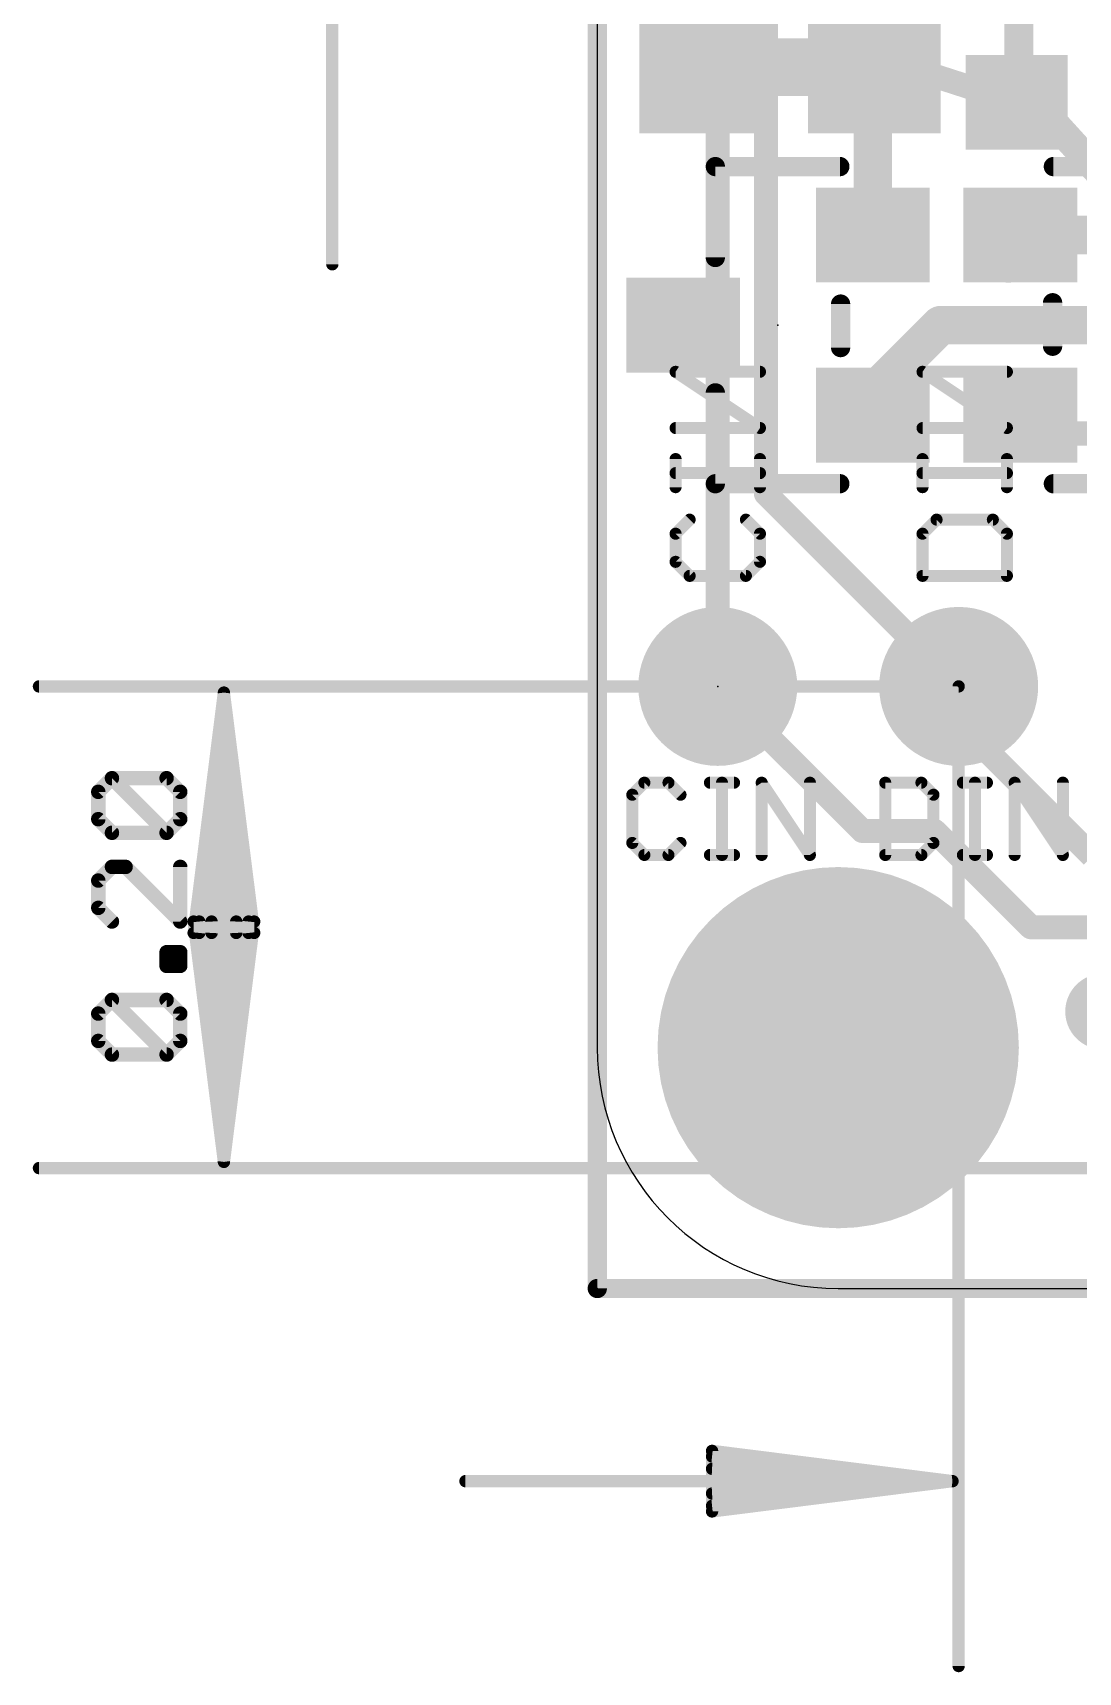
# Model space of a CAD drawing. Extents: x -6 to 62.2, y -4.9 to 32.6.
# Drawn here: x -5.95 to 5.07, y -4.05 to 13.24 of the extents above; entities that cross this region are included whole.
import ezdxf

# ---------------------------------------------------------------- set-up
doc = ezdxf.new("R2010")
doc.units = 0
for name, color, linetype in [('1', 12, 'CONTINUOUS'), ('16', 132, 'CONTINUOUS'), ('17', 110, 'CONTINUOUS'), ('18', 110, 'CONTINUOUS'), ('20', 53, 'CONTINUOUS'), ('21', 40, 'CONTINUOUS'), ('22', 6, 'CONTINUOUS'), ('23', 53, 'CONTINUOUS'), ('47', 253, 'CONTINUOUS')]:
    doc.layers.add(name, color=color, linetype=linetype)

# ---------------------------------------------------------------- blocks, each defined once
blk = doc.blocks.new('RECT')
blk.add_solid([(-0.5, -0.5), (0.5, -0.5), (-0.5, 0.5), (0.5, 0.5)])
blk = doc.blocks.new('ROUNDP')
at = {"const_width": 0.5}
blk.add_lwpolyline([(0, -0.25, 1), (0, 0.25, 1), (0, -0.25)], format="xyb", dxfattribs=at)
blk = doc.blocks.new('ROUNDV')
at = {"const_width": 0.5}
blk.add_lwpolyline([(0, -0.25, 1), (0, 0.25, 1), (0, -0.25)], format="xyb", dxfattribs=at)

msp = doc.modelspace()

# ---------------------------------------------------------------- linework, layer by layer
at = {"layer": '1'}
for points, const_width in [([(0, 22.86), (0, 0)], 0.2032), ([(1.143, 12.882), (2.921, 12.882)], 0.6096), ([(2.905, 12.866), (2.921, 12.882)], 0.4064), ([(2.905, 11.11), (2.905, 12.866)], 0.4064), ([(3.269, 12.882), (2.921, 12.882)], 0.254), ([(4.4205, 12.5095), (3.269, 12.882)], 0.254), ([(4.334, 10.811), (4.461, 11.11)], 0.4064), ([(5.384, 11.11), (4.461, 11.11)], 0.4064), ([(2.905, 9.4455), (3.6195, 10.16)], 0.4064), ([(3.6195, 10.16), (6.461, 10.16)], 0.4064), ([(2.905, 9.21), (2.905, 9.4455)], 0.4064), ([(4.461, 9.21), (4.527, 9.017)], 0.254), ([(4.527, 9.017), (6.604, 9.017)], 0.254), ([(1.27, 6.35), (2.794, 4.826)], 0.254), ([(3.81, 6.35), (3.81, 5.969)], 0.254), ([(3.81, 5.969), (5.219, 4.56)], 0.254), ([(3.556, 4.826), (2.794, 4.826)], 0.254), ([(4.572, 3.81), (3.556, 4.826)], 0.254), ([(7.686, 3.81), (4.572, 3.81)], 0.254), ([(0, 0), (50.8, 0)], 0.2032)]:
    msp.add_lwpolyline(points, dxfattribs=dict(at, const_width=const_width))
for points, const_width in [([(1.143, 13.0344, 1), (1.143, 12.7296)], 0.3048), ([(2.921, 12.7296, 1), (2.921, 13.0344)], 0.3048), ([(3.0066, 12.866, 1), (2.8034, 12.866)], 0.2032), ([(2.8332, 12.9378, 1), (2.9768, 12.7942)], 0.2032), ([(2.9928, 12.8102, 1), (2.8492, 12.9538)], 0.2032), ([(2.921, 12.9455, 1), (2.921, 12.8185)], 0.127), ([(3.2885, 12.9424, 1), (3.2495, 12.8216)], 0.127), ([(3.269, 12.8185, 1), (3.269, 12.9455)], 0.127), ([(4.401, 12.4491, 1), (4.44, 12.5699)], 0.127), ([(4.461, 11.2116, 1), (4.461, 11.0084)], 0.2032), ([(4.5545, 11.0703, 1), (4.3675, 11.1497)], 0.2032), ([(2.8034, 11.11, 1), (3.0066, 11.11)], 0.2032), ([(4.2405, 10.8507, 1), (4.4275, 10.7713)], 0.2032), ([(3.6195, 10.2616, 1), (3.6195, 10.0584)], 0.2032), ([(3.6913, 10.0882, 1), (3.5477, 10.2318)], 0.2032), ([(3.0066, 9.4455, 1), (2.8034, 9.4455)], 0.2032), ([(2.8332, 9.5173, 1), (2.9768, 9.3737)], 0.2032), ([(4.5211, 9.2305, 1), (4.4009, 9.1895)], 0.127), ([(2.8034, 9.21, 1), (3.0066, 9.21)], 0.2032), ([(4.527, 9.0805, 1), (4.527, 8.9535)], 0.127), ([(4.4669, 8.9965, 1), (4.5871, 9.0375)], 0.127), ([(1.3149, 6.3949, 1), (1.2251, 6.3051)], 0.127), ([(3.8735, 6.35, 1), (3.7465, 6.35)], 0.127), ([(3.8549, 6.0139, 1), (3.7651, 5.9241)], 0.127), ([(3.7465, 5.969, 1), (3.8735, 5.969)], 0.127), ([(2.794, 4.8895, 1), (2.794, 4.7625)], 0.127), ([(2.7491, 4.7811, 1), (2.8389, 4.8709)], 0.127), ([(3.6009, 4.8709, 1), (3.5111, 4.7811)], 0.127), ([(3.556, 4.7625, 1), (3.556, 4.8895)], 0.127), ([(4.572, 3.8735, 1), (4.572, 3.7465)], 0.127), ([(4.5271, 3.7651, 1), (4.6169, 3.8549)], 0.127), ([(0, 0.0508, 1), (0, -0.0508)], 0.1016), ([(-0.0508, 0, 1), (0.0508, 0)], 0.1016)]:
    msp.add_lwpolyline(points, format="xyb", dxfattribs=dict(at, const_width=const_width))
at = {"layer": '16'}
for points, const_width in [([(0, 0), (0, 22.86)], 0.2032), ([(4.445, 16.256), (4.445, 12.7)], 0.3048), ([(1.27, 15.875), (1.27, 6.35)], 0.254), ([(1.778, 15.621), (1.778, 8.382)], 0.254), ([(4.445, 12.7), (5.715, 11.303)], 0.3048), ([(1.778, 8.382), (3.81, 6.35)], 0.254), ([(50.8, 0), (0, 0)], 0.2032)]:
    msp.add_lwpolyline(points, dxfattribs=dict(at, const_width=const_width))
for points, const_width in [([(4.5014, 12.7513, 1), (4.3886, 12.6487)], 0.1524), ([(4.3688, 12.7, 1), (4.5212, 12.7)], 0.1524), ([(1.8229, 8.4269, 1), (1.7331, 8.3371)], 0.127), ([(1.7145, 8.382, 1), (1.8415, 8.382)], 0.127), ([(1.2065, 6.35, 1), (1.3335, 6.35)], 0.127), ([(3.7651, 6.3051, 1), (3.8549, 6.3949)], 0.127), ([(0, 0.0508, 1), (0, -0.0508)], 0.1016), ([(-0.0508, 0, 1), (0.0508, 0)], 0.1016)]:
    msp.add_lwpolyline(points, format="xyb", dxfattribs=dict(at, const_width=const_width))
at = {"layer": '20'}
for p, q in [((0, 20.32), (0, 2.54)), ((2.54, 0), (48.26, 0))]:
    msp.add_line(p, q, dxfattribs=at)
msp.add_arc((2.54, 2.54), 2.54, 180, 270, dxfattribs=at)
at = {"layer": '21'}
for points, const_width in [([(1.2446, 11.8324), (2.5574, 11.8324)], 0.2032), ([(1.2446, 10.8736), (1.2446, 11.8324)], 0.2032), ([(4.8086, 11.8324), (6.1214, 11.8324)], 0.2032), ([(2.5654, 10.3824), (2.5654, 9.9236)], 0.2032), ([(4.8006, 9.9376), (4.8006, 10.3964)], 0.2032), ([(1.2446, 8.4876), (1.2446, 9.4464)], 0.2032), ([(2.5574, 8.4876), (1.2446, 8.4876)], 0.2032), ([(6.1214, 8.4876), (4.8086, 8.4876)], 0.2032), ([(0.4962, 5.3346), (0.3691, 5.2075)], 0.127), ([(0.7504, 5.3346), (0.4962, 5.3346)], 0.127), ([(0.8775, 5.2075), (0.7504, 5.3346)], 0.127), ([(1.1876, 5.3346), (1.4419, 5.3346)], 0.127), ([(1.3147, 4.572), (1.3147, 5.3346)], 0.127), ([(1.7334, 4.572), (1.7334, 5.3346)], 0.127), ([(1.7334, 5.3346), (2.2418, 4.572)], 0.127), ([(2.2418, 4.572), (2.2418, 5.3346)], 0.127), ([(3.0361, 5.3346), (3.0361, 4.572)], 0.127), ([(3.4174, 5.3346), (3.0361, 5.3346)], 0.127), ([(3.5445, 5.2075), (3.4174, 5.3346)], 0.127), ([(3.8546, 5.3346), (4.1089, 5.3346)], 0.127), ([(3.9817, 4.572), (3.9817, 5.3346)], 0.127), ([(4.4004, 4.572), (4.4004, 5.3346)], 0.127), ([(4.4004, 5.3346), (4.9088, 4.572)], 0.127), ([(4.9088, 4.572), (4.9088, 5.3346)], 0.127), ([(0.3691, 5.2075), (0.3691, 4.6991)], 0.127), ([(3.5445, 4.6991), (3.5445, 5.2075)], 0.127), ([(0.3691, 4.6991), (0.4962, 4.572)], 0.127), ([(0.7504, 4.572), (0.8775, 4.6991)], 0.127), ([(3.4174, 4.572), (3.5445, 4.6991)], 0.127), ([(0.4962, 4.572), (0.7504, 4.572)], 0.127), ([(1.1876, 4.572), (1.4419, 4.572)], 0.127), ([(3.0361, 4.572), (3.4174, 4.572)], 0.127), ([(3.8546, 4.572), (4.1089, 4.572)], 0.127)]:
    msp.add_lwpolyline(points, dxfattribs=dict(at, const_width=const_width))
for points, const_width in [([(1.2446, 11.8832, 1), (1.2446, 11.7816)], 0.1016), ([(1.2954, 11.8324, 1), (1.1938, 11.8324)], 0.1016), ([(2.5574, 11.7816, 1), (2.5574, 11.8832)], 0.1016), ([(4.8086, 11.8832, 1), (4.8086, 11.7816)], 0.1016), ([(1.1938, 10.8736, 1), (1.2954, 10.8736)], 0.1016), ([(2.6162, 10.3824, 1), (2.5146, 10.3824)], 0.1016), ([(4.8514, 10.3964, 1), (4.7498, 10.3964)], 0.1016), ([(2.5146, 9.9236, 1), (2.6162, 9.9236)], 0.1016), ([(4.7498, 9.9376, 1), (4.8514, 9.9376)], 0.1016), ([(1.2954, 9.4464, 1), (1.1938, 9.4464)], 0.1016), ([(1.2446, 8.5384, 1), (1.2446, 8.4368)], 0.1016), ([(1.1938, 8.4876, 1), (1.2954, 8.4876)], 0.1016), ([(2.5574, 8.4368, 1), (2.5574, 8.5384)], 0.1016), ([(4.8086, 8.5384, 1), (4.8086, 8.4368)], 0.1016), ([(0.4962, 5.3664, 1), (0.4962, 5.3029)], 0.0635), ([(0.5186, 5.3122, 1), (0.4737, 5.3571)], 0.0635), ([(0.7728, 5.3571, 1), (0.7279, 5.3122)], 0.0635), ([(0.7504, 5.3029, 1), (0.7504, 5.3664)], 0.0635), ([(1.1876, 5.3664, 1), (1.1876, 5.3029)], 0.0635), ([(1.3465, 5.3346, 1), (1.283, 5.3346)], 0.0635), ([(1.4419, 5.3029, 1), (1.4419, 5.3664)], 0.0635), ([(1.7598, 5.3523, 1), (1.7069, 5.317)], 0.0635), ([(1.7651, 5.3346, 1), (1.7016, 5.3346)], 0.0635), ([(2.2735, 5.3346, 1), (2.21, 5.3346)], 0.0635), ([(3.0678, 5.3346, 1), (3.0043, 5.3346)], 0.0635), ([(3.0361, 5.3664, 1), (3.0361, 5.3029)], 0.0635), ([(3.4398, 5.3571, 1), (3.3949, 5.3122)], 0.0635), ([(3.4174, 5.3029, 1), (3.4174, 5.3664)], 0.0635), ([(3.8546, 5.3664, 1), (3.8546, 5.3029)], 0.0635), ([(4.0135, 5.3346, 1), (3.95, 5.3346)], 0.0635), ([(4.1089, 5.3029, 1), (4.1089, 5.3664)], 0.0635), ([(4.4268, 5.3523, 1), (4.3739, 5.317)], 0.0635), ([(4.4321, 5.3346, 1), (4.3686, 5.3346)], 0.0635), ([(4.9405, 5.3346, 1), (4.877, 5.3346)], 0.0635), ([(0.4008, 5.2075, 1), (0.3373, 5.2075)], 0.0635), ([(0.3466, 5.23, 1), (0.3915, 5.1851)], 0.0635), ([(0.855, 5.1851, 1), (0.8999, 5.23)], 0.0635), ([(3.5762, 5.2075, 1), (3.5127, 5.2075)], 0.0635), ([(3.522, 5.1851, 1), (3.5669, 5.23)], 0.0635), ([(0.3373, 4.6991, 1), (0.4008, 4.6991)], 0.0635), ([(0.3915, 4.7216, 1), (0.3466, 4.6767)], 0.0635), ([(0.8999, 4.6767, 1), (0.855, 4.7216)], 0.0635), ([(3.5127, 4.6991, 1), (3.5762, 4.6991)], 0.0635), ([(3.5669, 4.6767, 1), (3.522, 4.7216)], 0.0635), ([(0.4962, 4.6037, 1), (0.4962, 4.5403)], 0.0635), ([(0.4737, 4.5495, 1), (0.5186, 4.5945)], 0.0635), ([(0.7279, 4.5945, 1), (0.7728, 4.5495)], 0.0635), ([(0.7504, 4.5403, 1), (0.7504, 4.6037)], 0.0635), ([(1.1876, 4.6037, 1), (1.1876, 4.5403)], 0.0635), ([(1.283, 4.572, 1), (1.3465, 4.572)], 0.0635), ([(1.4419, 4.5403, 1), (1.4419, 4.6037)], 0.0635), ([(1.7016, 4.572, 1), (1.7651, 4.572)], 0.0635), ([(2.21, 4.572, 1), (2.2735, 4.572)], 0.0635), ([(2.2154, 4.5544, 1), (2.2682, 4.5896)], 0.0635), ([(3.0361, 4.6037, 1), (3.0361, 4.5403)], 0.0635), ([(3.0043, 4.572, 1), (3.0678, 4.572)], 0.0635), ([(3.3949, 4.5945, 1), (3.4398, 4.5495)], 0.0635), ([(3.4174, 4.5403, 1), (3.4174, 4.6037)], 0.0635), ([(3.8546, 4.6037, 1), (3.8546, 4.5403)], 0.0635), ([(3.95, 4.572, 1), (4.0135, 4.572)], 0.0635), ([(4.1089, 4.5403, 1), (4.1089, 4.6037)], 0.0635), ([(4.3686, 4.572, 1), (4.4321, 4.572)], 0.0635), ([(4.877, 4.572, 1), (4.9405, 4.572)], 0.0635), ([(4.8824, 4.5544, 1), (4.9352, 4.5896)], 0.0635)]:
    msp.add_lwpolyline(points, format="xyb", dxfattribs=dict(at, const_width=const_width))
at = {"layer": '22', "const_width": 0.0635}
for points in [[(0.8255, 9.6998, 1), (0.8255, 9.6363)], [(0.8431, 9.6944, 1), (0.8079, 9.6416)], [(1.7153, 9.6363, 1), (1.7153, 9.6998)], [(3.429, 9.6998, 1), (3.429, 9.6363)], [(3.4466, 9.6944, 1), (3.4114, 9.6416)], [(4.3188, 9.6363, 1), (4.3188, 9.6998)], [(0.8255, 9.1066, 1), (0.8255, 9.0431)], [(1.6976, 9.0484, 1), (1.7329, 9.1013)], [(1.7153, 9.0431, 1), (1.7153, 9.1066)], [(3.429, 9.1066, 1), (3.429, 9.0431)], [(4.3011, 9.0484, 1), (4.3364, 9.1013)], [(4.3188, 9.0431, 1), (4.3188, 9.1066)], [(0.8573, 8.7477, 1), (0.7937, 8.7477)], [(0.8255, 8.6312, 1), (0.8255, 8.5677)], [(1.747, 8.7477, 1), (1.6835, 8.7477)], [(1.7153, 8.5677, 1), (1.7153, 8.6312)], [(3.429, 8.6312, 1), (3.429, 8.5677)], [(3.4608, 8.7477, 1), (3.3973, 8.7477)], [(4.3505, 8.7477, 1), (4.287, 8.7477)], [(4.3188, 8.5677, 1), (4.3188, 8.6312)], [(0.7937, 8.4512, 1), (0.8573, 8.4512)], [(1.6835, 8.4512, 1), (1.747, 8.4512)], [(3.3973, 8.4512, 1), (3.4608, 8.4512)], [(4.287, 8.4512, 1), (4.3505, 8.4512)], [(0.9962, 8.0864, 1), (0.9513, 8.1313)], [(1.5894, 8.1313, 1), (1.5445, 8.0864)], [(3.5773, 8.1406, 1), (3.5773, 8.0771)], [(3.5997, 8.0864, 1), (3.5548, 8.1313)], [(4.1929, 8.1313, 1), (4.148, 8.0864)], [(4.1705, 8.0771, 1), (4.1705, 8.1406)], [(0.8573, 7.9605, 1), (0.7937, 7.9605)], [(0.803, 7.983, 1), (0.848, 7.9381)], [(1.747, 7.9605, 1), (1.6835, 7.9605)], [(1.6928, 7.9381, 1), (1.7377, 7.983)], [(3.4065, 7.983, 1), (3.4515, 7.9381)], [(3.4608, 7.9605, 1), (3.3973, 7.9605)], [(4.3505, 7.9605, 1), (4.287, 7.9605)], [(4.2963, 7.9381, 1), (4.3412, 7.983)], [(0.7937, 7.6639, 1), (0.8573, 7.6639)], [(0.848, 7.6864, 1), (0.803, 7.6415)], [(1.6835, 7.6639, 1), (1.747, 7.6639)], [(1.7377, 7.6415, 1), (1.6928, 7.6864)], [(0.9738, 7.5474, 1), (0.9738, 7.4839)], [(0.9513, 7.4932, 1), (0.9962, 7.5381)], [(1.5445, 7.5381, 1), (1.5894, 7.4932)], [(1.567, 7.4839, 1), (1.567, 7.5474)], [(3.429, 7.5474, 1), (3.429, 7.4839)], [(3.3973, 7.5156, 1), (3.4608, 7.5156)], [(4.287, 7.5156, 1), (4.3505, 7.5156)], [(4.3188, 7.4839, 1), (4.3188, 7.5474)]]:
    msp.add_lwpolyline(points, format="xyb", dxfattribs=at)
at = {"layer": '22', "const_width": 0.127}
for points in [[(1.7153, 9.0748), (0.8255, 9.668)], [(0.8255, 9.668), (1.7153, 9.668)], [(4.3188, 9.0748), (3.429, 9.668)], [(3.429, 9.668), (4.3188, 9.668)], [(0.8255, 9.0748), (1.7153, 9.0748)], [(3.429, 9.0748), (4.3188, 9.0748)], [(0.8255, 8.4512), (0.8255, 8.7477)], [(0.8255, 8.5995), (1.7153, 8.5995)], [(1.7153, 8.4512), (1.7153, 8.7477)], [(3.429, 8.4512), (3.429, 8.7477)], [(3.429, 8.5995), (4.3188, 8.5995)], [(4.3188, 8.4512), (4.3188, 8.7477)], [(0.8255, 7.9605), (0.9738, 8.1088)], [(1.567, 8.1088), (1.7153, 7.9605)], [(3.429, 7.9605), (3.5773, 8.1088)], [(3.5773, 8.1088), (4.1705, 8.1088)], [(4.1705, 8.1088), (4.3188, 7.9605)], [(0.8255, 7.6639), (0.8255, 7.9605)], [(1.7153, 7.9605), (1.7153, 7.6639)], [(3.429, 7.5156), (3.429, 7.9605)], [(4.3188, 7.9605), (4.3188, 7.5156)], [(0.9738, 7.5156), (0.8255, 7.6639)], [(1.7153, 7.6639), (1.567, 7.5156)], [(1.567, 7.5156), (0.9738, 7.5156)], [(4.3188, 7.5156), (3.429, 7.5156)]]:
    msp.add_lwpolyline(points, dxfattribs=at)
at = {"layer": '23'}
for p in [(1.905, 10.16), (1.27, 6.35), (3.81, 6.35), (0, 0)]:
    msp.add_point(p, dxfattribs=at)
at = {"layer": '47'}
for points, const_width in [([(-2.794, 15.937), (-2.794, 10.802)], 0.13), ([(3.81, 6.35), (-5.887, 6.35)], 0.13), ([(3.81, 6.35), (3.81, -3.982)], 0.13), ([(-3.937, 6.285), (-4.2562, 3.75)], 0.13), ([(-3.937, 6.285), (-4.197, 3.75)], 0.13), ([(-3.937, 6.285), (-4.067, 3.75)], 0.13), ([(-3.937, 1.335), (-3.937, 6.285)], 0.13), ([(-3.6178, 3.75), (-3.937, 6.285)], 0.13), ([(-3.807, 3.75), (-3.937, 6.285)], 0.13), ([(-3.677, 3.75), (-3.937, 6.285)], 0.13), ([(-5.2615, 5.238), (-5.1175, 5.382)], 0.1524), ([(-5.1175, 5.382), (-4.5413, 5.382)], 0.1524), ([(-4.5413, 4.8058), (-5.1175, 5.382)], 0.1524), ([(-4.5413, 5.382), (-4.3972, 5.238)], 0.1524), ([(-5.2615, 4.9498), (-5.2615, 5.238)], 0.1524), ([(-4.3972, 5.238), (-4.3972, 4.9498)], 0.1524), ([(-5.1175, 4.8058), (-5.2615, 4.9498)], 0.1524), ([(-4.3972, 4.9498), (-4.5413, 4.8058)], 0.1524), ([(-4.5413, 4.8058), (-5.1175, 4.8058)], 0.1524), ([(-5.1175, 4.4465), (-5.2615, 4.3024)], 0.1524), ([(-4.9734, 4.4465), (-5.1175, 4.4465)], 0.1524), ([(-4.3972, 3.8703), (-4.9734, 4.4465)], 0.1524), ([(-4.3972, 4.4465), (-4.3972, 3.8703)], 0.1524), ([(-5.2615, 4.3024), (-5.2615, 4.0143)], 0.1524), ([(-5.2615, 4.0143), (-5.1175, 3.8703)], 0.1524), ([(-3.937, 1.335), (-4.2562, 3.87)], 0.13), ([(-4.2562, 3.87), (-3.6178, 3.87)], 0.13), ([(-4.2562, 3.75), (-3.6178, 3.75)], 0.13), ([(-3.937, 1.335), (-4.197, 3.87)], 0.13), ([(-3.937, 1.335), (-4.067, 3.87)], 0.13), ([(-3.6178, 3.87), (-3.937, 1.335)], 0.13), ([(-3.807, 3.87), (-3.937, 1.335)], 0.13), ([(-3.677, 3.87), (-3.937, 1.335)], 0.13), ([(-4.5413, 3.4025), (-4.5413, 3.5466)], 0.1524), ([(-4.5413, 3.5466), (-4.3972, 3.5466)], 0.1524), ([(-4.3972, 3.4025), (-4.5413, 3.4025)], 0.1524), ([(-4.3972, 3.5466), (-4.3972, 3.4025)], 0.1524), ([(-5.2615, 2.8992), (-5.1175, 3.0432)], 0.1524), ([(-5.1175, 3.0432), (-4.5413, 3.0432)], 0.1524), ([(-4.5413, 2.467), (-5.1175, 3.0432)], 0.1524), ([(-4.5413, 3.0432), (-4.3972, 2.8992)], 0.1524), ([(-5.2615, 2.611), (-5.2615, 2.8992)], 0.1524), ([(-4.3972, 2.8992), (-4.3972, 2.611)], 0.1524), ([(-5.1175, 2.467), (-5.2615, 2.611)], 0.1524), ([(-4.3972, 2.611), (-4.5413, 2.467)], 0.1524), ([(-4.5413, 2.467), (-5.1175, 2.467)], 0.1524), ([(13.97, 1.27), (-5.887, 1.27)], 0.13), ([(3.745, -2.032), (1.21, -1.7128)], 0.13), ([(1.21, -1.7128), (1.21, -2.3512)], 0.13), ([(3.745, -2.032), (1.21, -1.772)], 0.13), ([(3.745, -2.032), (1.21, -1.902)], 0.13), ([(3.745, -2.032), (-1.39, -2.032)], 0.13), ([(1.21, -2.3512), (3.745, -2.032)], 0.13), ([(1.21, -2.162), (3.745, -2.032)], 0.13), ([(1.21, -2.292), (3.745, -2.032)], 0.13)]:
    msp.add_lwpolyline(points, dxfattribs=dict(at, const_width=const_width))
for points, const_width in [([(-2.8265, 10.802, 1), (-2.7615, 10.802)], 0.065), ([(-5.887, 6.3825, 1), (-5.887, 6.3175)], 0.065), ([(3.8425, 6.35, 1), (3.7775, 6.35)], 0.065), ([(3.81, 6.3175, 1), (3.81, 6.3825)], 0.065), ([(-3.9045, 6.285, 1), (-3.9695, 6.285)], 0.065), ([(-3.9048, 6.2891, 1), (-3.9692, 6.2809)], 0.065), ([(-3.9045, 6.2833, 1), (-3.9695, 6.2867)], 0.065), ([(-3.9045, 6.2867, 1), (-3.9695, 6.2833)], 0.065), ([(-3.9047, 6.2883, 1), (-3.9693, 6.2817)], 0.065), ([(-3.9047, 6.2817, 1), (-3.9693, 6.2883)], 0.065), ([(-3.9048, 6.2809, 1), (-3.9692, 6.2891)], 0.065), ([(-5.0905, 5.409, 1), (-5.1444, 5.3551)], 0.0762), ([(-5.1175, 5.4201, 1), (-5.1175, 5.3439)], 0.0762), ([(-5.0905, 5.3551, 1), (-5.1444, 5.409)], 0.0762), ([(-4.5143, 5.409, 1), (-4.5682, 5.3551)], 0.0762), ([(-4.5413, 5.3439, 1), (-4.5413, 5.4201)], 0.0762), ([(-5.2885, 5.2649, 1), (-5.2346, 5.211)], 0.0762), ([(-5.2234, 5.238, 1), (-5.2996, 5.238)], 0.0762), ([(-4.3591, 5.238, 1), (-4.4353, 5.238)], 0.0762), ([(-4.4241, 5.211, 1), (-4.3703, 5.2649)], 0.0762), ([(-5.2346, 4.9768, 1), (-5.2885, 4.9229)], 0.0762), ([(-4.3703, 4.9229, 1), (-4.4241, 4.9768)], 0.0762), ([(-5.2996, 4.9498, 1), (-5.2234, 4.9498)], 0.0762), ([(-5.1175, 4.8439, 1), (-5.1175, 4.7677)], 0.0762), ([(-5.1444, 4.7788, 1), (-5.0905, 4.8327)], 0.0762), ([(-4.5682, 4.8327, 1), (-4.5143, 4.7788)], 0.0762), ([(-4.5682, 4.7788, 1), (-4.5143, 4.8327)], 0.0762), ([(-4.5413, 4.7677, 1), (-4.5413, 4.8439)], 0.0762), ([(-4.4353, 4.9498, 1), (-4.3591, 4.9498)], 0.0762), ([(-5.1175, 4.4846, 1), (-5.1175, 4.4084)], 0.0762), ([(-5.0905, 4.4195, 1), (-5.1444, 4.4734)], 0.0762), ([(-4.9465, 4.4734, 1), (-5.0004, 4.4195)], 0.0762), ([(-4.9734, 4.4084, 1), (-4.9734, 4.4846)], 0.0762), ([(-4.3591, 4.4465, 1), (-4.4353, 4.4465)], 0.0762), ([(-5.2885, 4.3294, 1), (-5.2346, 4.2755)], 0.0762), ([(-5.2234, 4.3024, 1), (-5.2996, 4.3024)], 0.0762), ([(-5.2346, 4.0413, 1), (-5.2885, 3.9874)], 0.0762), ([(-5.2996, 4.0143, 1), (-5.2234, 4.0143)], 0.0762), ([(-5.1444, 3.8433, 1), (-5.0905, 3.8972)], 0.0762), ([(-4.4353, 3.8703, 1), (-4.3591, 3.8703)], 0.0762), ([(-4.4241, 3.8433, 1), (-4.3703, 3.8972)], 0.0762), ([(-4.224, 3.8741, 1), (-4.2885, 3.8659)], 0.065), ([(-4.2562, 3.9025, 1), (-4.2562, 3.8375)], 0.065), ([(-4.2562, 3.7825, 1), (-4.2562, 3.7175)], 0.065), ([(-4.1647, 3.8733, 1), (-4.2293, 3.8667)], 0.065), ([(-4.0345, 3.8717, 1), (-4.0995, 3.8683)], 0.065), ([(-3.7745, 3.8683, 1), (-3.8395, 3.8717)], 0.065), ([(-3.6447, 3.8667, 1), (-3.7093, 3.8733)], 0.065), ([(-3.5855, 3.8659, 1), (-3.65, 3.8741)], 0.065), ([(-3.6178, 3.8375, 1), (-3.6178, 3.9025)], 0.065), ([(-3.6178, 3.7175, 1), (-3.6178, 3.7825)], 0.065), ([(-4.2885, 3.7541, 1), (-4.224, 3.7459)], 0.065), ([(-4.2293, 3.7533, 1), (-4.1647, 3.7467)], 0.065), ([(-4.0995, 3.7517, 1), (-4.0345, 3.7483)], 0.065), ([(-3.8395, 3.7483, 1), (-3.7745, 3.7517)], 0.065), ([(-3.7093, 3.7467, 1), (-3.6447, 3.7533)], 0.065), ([(-3.65, 3.7459, 1), (-3.5855, 3.7541)], 0.065), ([(-4.5032, 3.5466, 1), (-4.5794, 3.5466)], 0.0762), ([(-4.5413, 3.5847, 1), (-4.5413, 3.5085)], 0.0762), ([(-4.5413, 3.4406, 1), (-4.5413, 3.3644)], 0.0762), ([(-4.3591, 3.5466, 1), (-4.4353, 3.5466)], 0.0762), ([(-4.3972, 3.5085, 1), (-4.3972, 3.5847)], 0.0762), ([(-4.3972, 3.3644, 1), (-4.3972, 3.4406)], 0.0762), ([(-4.5794, 3.4025, 1), (-4.5032, 3.4025)], 0.0762), ([(-4.4353, 3.4025, 1), (-4.3591, 3.4025)], 0.0762), ([(-5.0905, 3.0702, 1), (-5.1444, 3.0163)], 0.0762), ([(-5.1175, 3.0813, 1), (-5.1175, 3.0051)], 0.0762), ([(-5.0905, 3.0163, 1), (-5.1444, 3.0702)], 0.0762), ([(-4.5143, 3.0702, 1), (-4.5682, 3.0163)], 0.0762), ([(-4.5413, 3.0051, 1), (-4.5413, 3.0813)], 0.0762), ([(-5.2885, 2.9261, 1), (-5.2346, 2.8722)], 0.0762), ([(-5.2234, 2.8992, 1), (-5.2996, 2.8992)], 0.0762), ([(-4.3591, 2.8992, 1), (-4.4353, 2.8992)], 0.0762), ([(-4.4241, 2.8722, 1), (-4.3703, 2.9261)], 0.0762), ([(-5.2346, 2.638, 1), (-5.2885, 2.5841)], 0.0762), ([(-5.2996, 2.611, 1), (-5.2234, 2.611)], 0.0762), ([(-4.4353, 2.611, 1), (-4.3591, 2.611)], 0.0762), ([(-4.3703, 2.5841, 1), (-4.4241, 2.638)], 0.0762), ([(-5.1175, 2.5051, 1), (-5.1175, 2.4289)], 0.0762), ([(-5.1444, 2.44, 1), (-5.0905, 2.4939)], 0.0762), ([(-4.5682, 2.4939, 1), (-4.5143, 2.44)], 0.0762), ([(-4.5682, 2.44, 1), (-4.5143, 2.4939)], 0.0762), ([(-4.5413, 2.4289, 1), (-4.5413, 2.5051)], 0.0762), ([(-5.887, 1.3025, 1), (-5.887, 1.2375)], 0.065), ([(-3.9692, 1.3391, 1), (-3.9048, 1.3309)], 0.065), ([(-3.9693, 1.3383, 1), (-3.9047, 1.3317)], 0.065), ([(-3.9695, 1.3333, 1), (-3.9045, 1.3367)], 0.065), ([(-3.9695, 1.3367, 1), (-3.9045, 1.3333)], 0.065), ([(-3.9695, 1.335, 1), (-3.9045, 1.335)], 0.065), ([(-3.9693, 1.3317, 1), (-3.9047, 1.3383)], 0.065), ([(-3.9692, 1.3309, 1), (-3.9048, 1.3391)], 0.065), ([(1.2141, -1.6805, 1), (1.2059, -1.745)], 0.065), ([(1.2425, -1.7128, 1), (1.1775, -1.7128)], 0.065), ([(1.2133, -1.7397, 1), (1.2067, -1.8043)], 0.065), ([(1.2117, -1.8695, 1), (1.2083, -1.9345)], 0.065), ([(-1.39, -1.9995, 1), (-1.39, -2.0645)], 0.065), ([(3.7491, -2.0642, 1), (3.7409, -1.9998)], 0.065), ([(3.7409, -2.0642, 1), (3.7491, -1.9998)], 0.065), ([(3.7483, -2.0643, 1), (3.7417, -1.9997)], 0.065), ([(3.7417, -2.0643, 1), (3.7483, -1.9997)], 0.065), ([(3.7433, -2.0645, 1), (3.7467, -1.9995)], 0.065), ([(3.7467, -2.0645, 1), (3.7433, -1.9995)], 0.065), ([(3.745, -2.0645, 1), (3.745, -1.9995)], 0.065), ([(1.2083, -2.1295, 1), (1.2117, -2.1945)], 0.065), ([(1.2067, -2.2597, 1), (1.2133, -2.3243)], 0.065), ([(1.2059, -2.319, 1), (1.2141, -2.3835)], 0.065), ([(1.1775, -2.3512, 1), (1.2425, -2.3512)], 0.065), ([(3.7775, -3.982, 1), (3.8425, -3.982)], 0.065)]:
    msp.add_lwpolyline(points, format="xyb", dxfattribs=dict(at, const_width=const_width))

# ---------------------------------------------------------------- block references
at = {"layer": '1', "xscale": 1.4, "yscale": 1.4, "rotation": 180}
for p in [(1.143, 12.882), (2.921, 12.882)]:
    msp.add_blockref('RECT', p, dxfattribs=at)
at = {"layer": '1', "xscale": 1.075, "rotation": 180}
msp.add_blockref('RECT', (4.4205, 12.5095), dxfattribs=at)
at = {"layer": '1', "yscale": 1.2}
for p, rotation in [((2.905, 11.11), 90), ((4.461, 11.11), 270), ((0.905, 10.16), 90), ((2.905, 9.21), 90), ((4.461, 9.21), 270)]:
    msp.add_blockref('RECT', p, dxfattribs=dict(at, rotation=rotation))
at = {"layer": '17', "xscale": 1.6764, "yscale": 1.6764, "rotation": 90}
for p in [(1.27, 6.35), (1.27, 6.35), (3.81, 6.35), (3.81, 6.35)]:
    msp.add_blockref('ROUNDP', p, dxfattribs=at)
at = {"layer": '17', "xscale": 3.81, "yscale": 3.81}
msp.add_blockref('ROUNDP', (2.54, 2.54), dxfattribs=at)
msp.add_blockref('ROUNDP', (2.54, 2.54), dxfattribs=at)
at = {"layer": '18', "xscale": 0.8001, "yscale": 0.8001}
msp.add_blockref('ROUNDV', (5.334, 2.921), dxfattribs=at)
msp.add_blockref('ROUNDV', (5.334, 2.921), dxfattribs=at)

doc.saveas('drawing.dxf')
